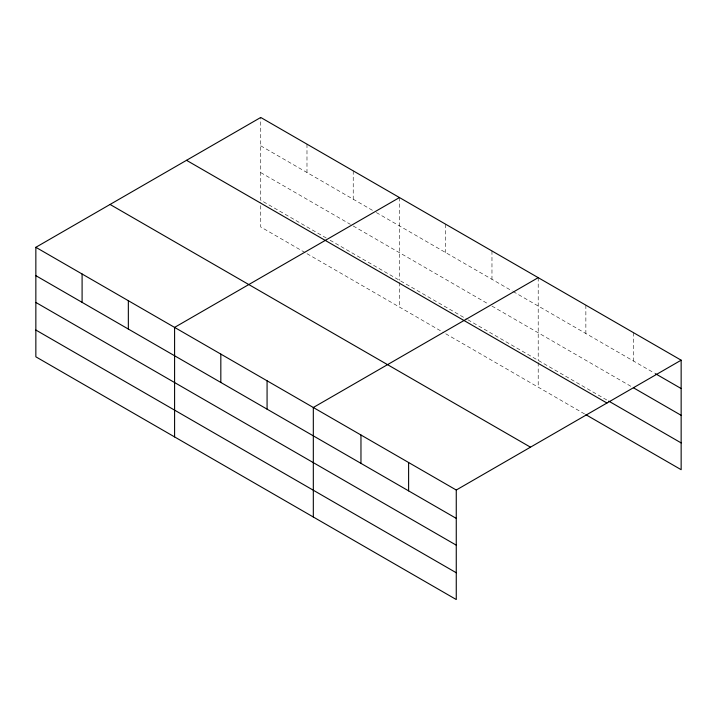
<?xml version="1.0" encoding="UTF-8"?>
<svg xmlns="http://www.w3.org/2000/svg" width="717" height="717" viewBox="0 0 717 717"><rect width="100%" height="100%" fill="white"/><g stroke="black" fill="none" stroke-linecap="round" stroke-linejoin="round"><path stroke-width="0.54" stroke-dasharray="3.58 2.69" d="M326.253 238.017L260.737 200.195L260.737 117.463M260.737 145.82L372.499 210.341M376.353 212.564L512.198 290.994M513.157 291.55L654.469 373.136M260.737 172.6L350.344 224.331M353.23 225.998L488.116 303.874M491.97 306.096L631.596 386.714M330.107 240.249L466.919 319.226M467.878 319.782L607.774 400.552M305.057 252.563L260.737 226.975L260.737 202.427M306.984 253.675L443.796 332.661M445.723 333.772L585.861 414.686M633.505 332.679L633.505 361.036M585.861 305.164L585.861 333.522M538.207 277.658L538.207 360.391M538.207 362.623L538.207 387.171M491.97 250.959L491.97 279.316M445.723 224.26L445.723 252.617M399.477 197.56L399.477 280.293M399.477 282.525L399.477 307.073M353.23 170.861L353.23 199.218M306.984 144.162L306.984 172.519"/><path stroke-width="1.08" d="M35.85 247.302L456.263 490.025L456.263 599.537L35.85 356.815L35.85 247.302L260.737 117.463L681.15 360.185L681.15 469.698L585.861 414.686M399.477 197.56L174.59 327.4L174.59 436.913M538.207 277.658L313.32 407.498L313.32 517.011M456.263 490.025L681.15 360.185M655.419 373.682L681.15 388.542M633.505 387.816L681.15 415.322M608.724 401.108L681.15 442.918M186.528 160.312L606.941 403.026M110.059 204.453L530.472 447.175M35.85 275.66L456.263 518.382M35.85 302.44L456.263 545.162M35.85 330.035L456.263 572.758M408.609 462.51L408.609 490.867M360.965 435.004L360.965 463.361M267.074 380.799L267.074 409.156M220.827 354.099L220.827 382.457M128.343 300.701L128.343 329.058M82.096 274.002L82.096 302.359"/></g></svg>
